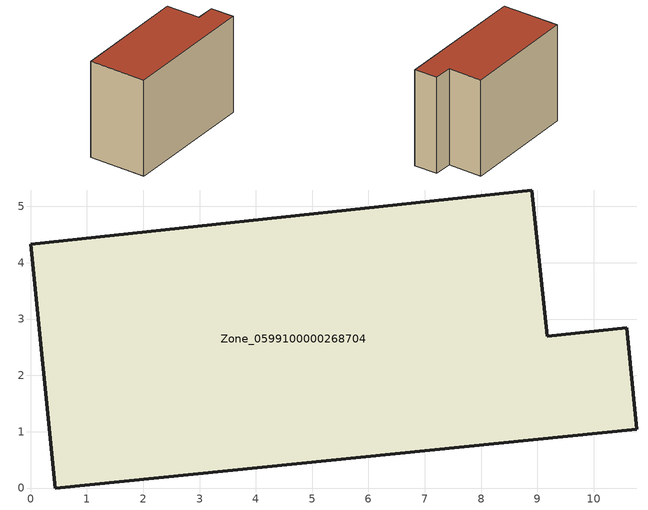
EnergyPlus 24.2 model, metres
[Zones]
Zone_0599100000268704
 floor ground (C_G): 0.44,0 0,4.33 8.9,5.29 9.17,2.69 10.58,2.84 10.77,1.04 z0
 wall outside (C_F): 0.44,0 10.77,1.04 10.58,2.84 9.17,2.69 8.9,5.29 0,4.33 0.44,0 z0:7.46
 roof outside (C_R): 0,4.33 0.44,0 10.77,1.04 10.58,2.84 9.17,2.69 8.9,5.29 z7.46
[BUILDING]
Pand.0599100000268704: North Axis=0; Terrain=City; Loads Convergence Tolerance Value=0.04; Temperature Convergence Tolerance Value=0.4; Solar Distribution=FullExterior; Maximum Number of Warmup Days=25; Minimum Number of Warmup Days=1
[Site:Location]
Rotterdam.The.Hague.AP_ZH_NLD Design_Conditions: Latitude=51.96; Longitude=4.45; Time Zone=1; Elevation=-4.5
[SITE:GROUNDTEMPERATURE:BUILDINGSURFACE]
18, 18, 18, 18, 18, 18, 18, 18, 18, 18, 18, 18
[MATERIAL] Thermal Absorptance=0.9; Solar Absorptance=0.7; Visible Absorptance=0.7
Name | Roughness | Thickness | Conductivity | Density | Specific Heat
G.TI.1946 | MediumSmooth | 0.15 | 1 | 540 | 1210
F.TI.1946 | Rough | 0.3 | 0.857143 | 1920 | 840
R.TI.1946 | MediumRough | 0.2 | 0.1 | 1500 | 1000
[CONSTRUCTION]
C_G: G.TI.1946
C_F: F.TI.1946
C_R: R.TI.1946
[ZONE]
Zone_0599100000268704: Type=1; Multiplier=1; Ceiling Height=Autocalculate; Volume=Autocalculate; Floor Area=autocalculate; Part of Total Floor Area=Yes
[ZONEINFILTRATION:DESIGNFLOWRATE]
Infil_Zone_0599100000268704: Zone or ZoneList or Space or SpaceList=Zone_0599100000268704; Schedule=AlwaysOn; Design Flow Rate Calculation Method=Flow/Area; Flow Rate per Floor Area=0.003; Constant Term Coefficient=1; Temperature Term Coefficient=0; Velocity Term Coefficient=0; Velocity Squared Term Coefficient=0
[HVACTEMPLATE:ZONE:IDEALLOADSAIRSYSTEM]
Zone_0599100000268704: Maximum Heating Supply Air Temperature=50; Minimum Cooling Supply Air Temperature=13; Maximum Heating Supply Air Humidity Ratio=0.0156; Minimum Cooling Supply Air Humidity Ratio=0.0077; Heating Limit=NoLimit; Cooling Limit=NoLimit; Dehumidification Control Type=ConstantSensibleHeatRatio; Cooling Sensible Heat Ratio=0.7; Dehumidification Setpoint=60; Humidification Control Type=None; Humidification Setpoint=30; Outdoor Air Method=None; Outdoor Air Flow Rate per Person=0.00944; Outdoor Air Flow Rate per Zone Floor Area=0; Outdoor Air Flow Rate per Zone=0; Demand Controlled Ventilation Type=None; Outdoor Air Economizer Type=NoEconomizer; Heat Recovery Type=None; Sensible Heat Recovery Effectiveness=0.7; Latent Heat Recovery Effectiveness=0.65
[ZONECONTROL:THERMOSTAT]
ThermostatControl_Zone_0599100000268704: Zone or ZoneList=Zone_0599100000268704; Control Type Schedule=DualSetpointControlType; Control 1=Thermostat_Zone_0599100000268704; Temperature Difference Between Cutout And Setpoint=0
[THERMOSTATSETPOINT:DUALSETPOINT]
Thermostat_Zone_0599100000268704: Heating Setpoint Temperature Schedule=HeatingSetpoint_Zone_0599100000268704; Cooling Setpoint Temperature Schedule=CoolingSetpoint_Zone_0599100000268704
[SCHEDULE:COMPACT]
HeatingSetpoint_Zone_0599100000268704: Through: 12/31, For: AllDays, Until: 24:00, 21
CoolingSetpoint_Zone_0599100000268704: Through: 12/31, For: AllDays, Until: 24:00, 24
DualSetpointControlType: Through: 12/31, For: AllDays, Until: 24:00, 4
AlwaysOn: Through: 12/31, For: AllDays, Until: 24:00, 1
